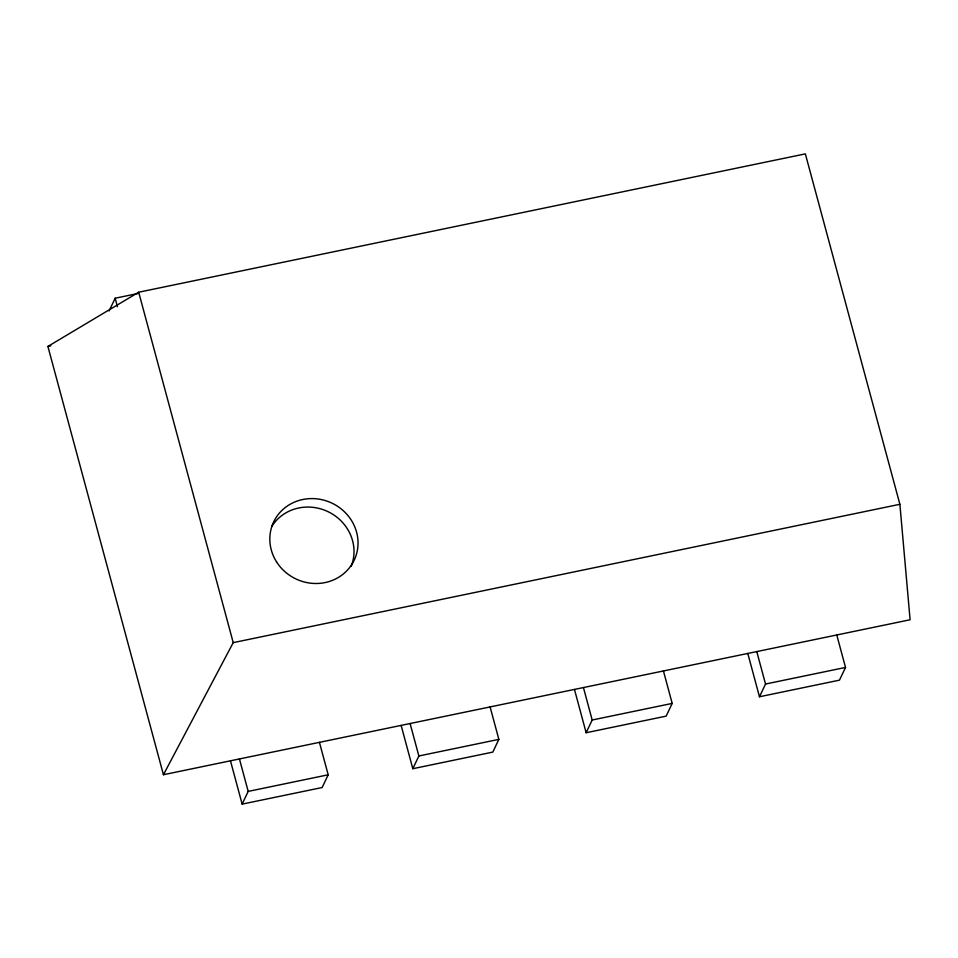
<?xml version="1.0" encoding="UTF-8"?>
<svg xmlns="http://www.w3.org/2000/svg" width="958" height="958" viewBox="0 0 958 958"><rect width="100%" height="100%" fill="white"/><g stroke="black" fill="none" stroke-linecap="round" stroke-linejoin="round"><path stroke-width="1.44" d="M109.104 310.955L115.152 298.225L138.419 293.387M319.433 742.354L328.187 774.794L322.151 787.524L242.146 804.121L248.194 791.404L239.44 758.952M490.101 706.932L498.855 739.372L492.819 752.102L412.814 768.711L418.862 755.982L410.108 723.53M663.439 670.959L672.193 703.411L666.145 716.129L586.14 732.738L592.188 720.009L583.434 687.557M836.765 634.986L845.519 667.439L839.471 680.156L759.478 696.765L765.526 684.036L756.772 651.596M163.435 774.723L233.225 642.638L138.694 292.226L805.355 153.879L899.885 504.291L910.1 619.766L163.435 774.723L47.9 346.437L138.694 292.226M47.9 346.437L50.822 345.838M233.225 642.638L899.885 504.291M248.194 791.404L328.187 774.794M418.862 755.982L498.855 739.372M592.188 720.009L672.193 703.411M765.526 684.036L845.519 667.439M747.803 653.5L759.478 696.765M574.477 689.473L586.14 732.738M401.139 725.445L412.814 768.711M115.152 298.225L117.427 306.692M230.483 760.868L242.146 804.121M271.617 526.732A44.583 41.972 25.4 0 1 328.618 511.955A44.583 41.972 25.4 0 1 351.239 566.19M276.551 561.879A44.583 41.972 25.4 0 0 352.903 562.657A44.583 41.972 25.4 0 0 312.344 498.579A44.583 41.972 25.4 0 0 276.551 561.879"/></g></svg>
